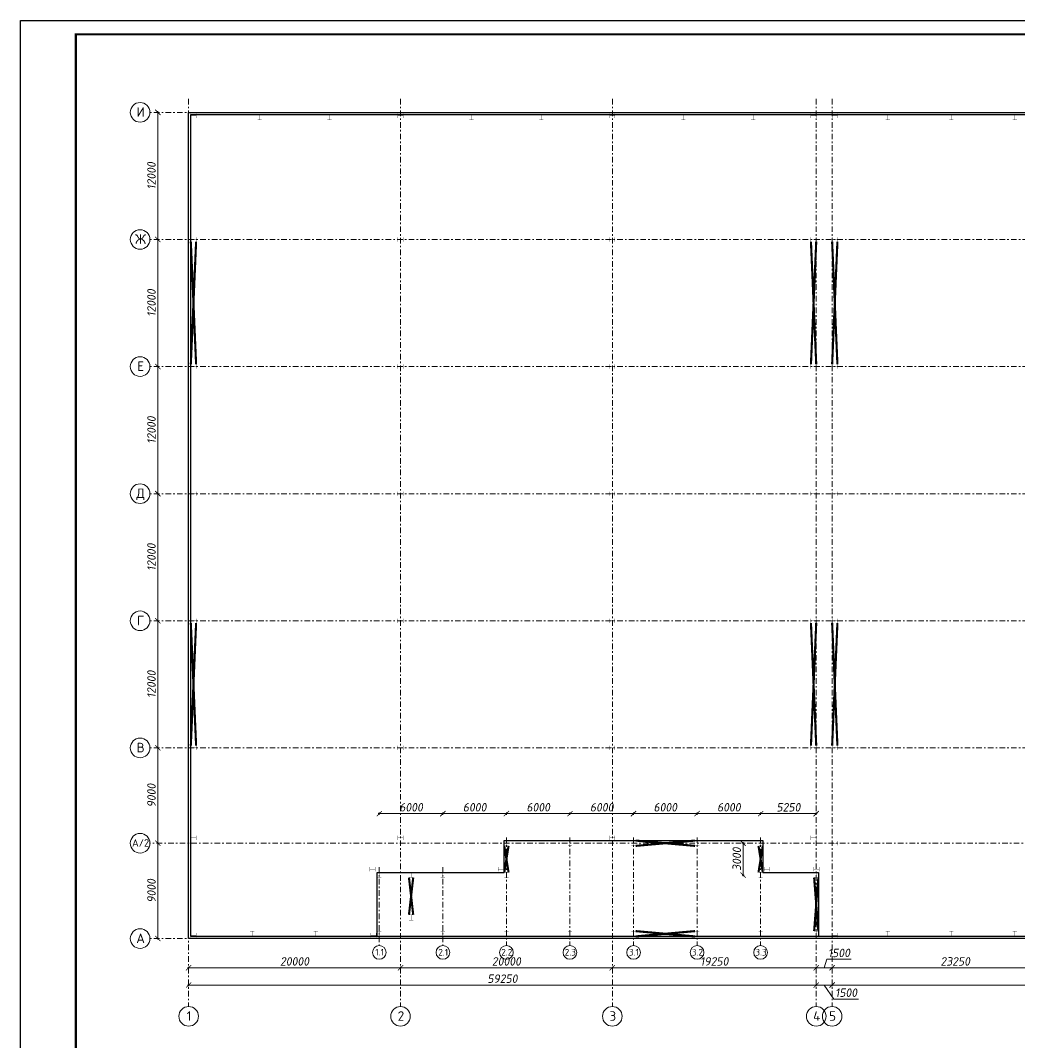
# Model space of a CAD drawing. Header units: millimetres. Extents: x -2648 to 2168491, y -277796 to 297800.
# Drawn here: x 936236 to 1030564, y -2136 to 94358 of the extents above; entities that cross this region are included whole.
import ezdxf
from ezdxf.enums import TextEntityAlignment as Align

# ---------------------------------------------------------------- set-up
doc = ezdxf.new("R2010")
doc.units = ezdxf.units.MM
doc.linetypes.add('Штрихштриховая', pattern=[1093.611073, 529.166651, -211.666656, 141.111112, -211.666656])
doc.layers.get('0').update_dxf_attribs({"lineweight": 0})
doc.layers.get('Defpoints').update_dxf_attribs({"color": 252})
doc.layers.add('Axes', color=1, linetype='Continuous')
for name, color, linetype, lineweight in [('Bracing', 6, 'Continuous', 0), ('Dimension', 162, 'Continuous', 25), ('я_12', 1, 'Continuous', 20)]:
    doc.layers.add(name, color=color, linetype=linetype, lineweight=lineweight)
doc.styles.add('Лена', font='isocpeur.ttf', dxfattribs={"oblique": 10})
doc.dimstyles.new('S-100', dxfattribs={"dimscale": 100, "dimtxt": 1, "dimasz": 1.5, "dimexe": 1, "dimexo": 1, "dimgap": 1, "dimtad": 1, "dimdec": 0, "dimzin": 0, "dimdsep": 46, "dimtxsty": 'Лена', "dimblk": 'ARCHTICK', "dimcen": 2, "dimdle": 1, "dimclrd": 256, "dimclre": 256, "dimclrt": 256, "dimadec": 0, "dimazin": 0, "dimtfac": 1, "dimtdec": 0, "dimtmove": 1, "dimatfit": 2, "dimfxl": 1, "dimtolj": 1, "dimtzin": 0, "dimlwd": 20, "dimlwe": 20, "dimarcsym": 0})

# ---------------------------------------------------------------- blocks, each defined once
blk = doc.blocks.new('_ArchTick')
at = {"color": 0, "linetype": 'ByBlock', "const_width": 0.15}
blk.add_lwpolyline([(-0.5, -0.5), (0.5, 0.5)], dxfattribs=at)
blk = doc.blocks.new('*D347')
at = {"layer": 'Defpoints', "color": 0, "lineweight": -2, "ltscale": 100, "transparency": 16777216}
for p in [(972118, 4925), (952118, 3470), (972118, 1265)]:
    blk.add_point(p, dxfattribs=at)
at = {"layer": 'Dimension', "lineweight": 20, "ltscale": 100, "transparency": 16777216}
for p, q in [((952018, 4925), (972218, 4925)), ((952118, 4825), (952118, 5025)), ((972118, 4825), (972118, 5025))]:
    blk.add_line(p, q, dxfattribs=at)
at = {"layer": 'Dimension', "lineweight": 20, "ltscale": 100, "transparency": 16777216, "xscale": 500, "yscale": 500, "zscale": 500, "rotation": 180}
blk.add_blockref('_ArchTick', (952118, 4925), dxfattribs=at)
at = {"layer": 'Dimension', "lineweight": 20, "ltscale": 100, "transparency": 16777216, "xscale": 500, "yscale": 500, "zscale": 500}
blk.add_blockref('_ArchTick', (972118, 4925), dxfattribs=at)
at = {"layer": 'Dimension', "lineweight": -2, "ltscale": 100, "transparency": 16777216, "insert": (962118, 5525), "char_height": 800, "attachment_point": 5, "style": 'Лена'}
blk.add_mtext('\\A1;20000', dxfattribs=at)
blk = doc.blocks.new('*D348')
at = {"layer": 'Defpoints', "color": 0, "lineweight": -2, "ltscale": 100, "transparency": 16777216}
for p in [(952118, 3610), (1011368, 3295), (1011368, 1265)]:
    blk.add_point(p, dxfattribs=at)
at = {"layer": 'Dimension', "lineweight": 20, "ltscale": 100, "transparency": 16777216}
for p, q in [((952018, 3295), (1011468, 3295)), ((952118, 3395), (952118, 3195)), ((1011368, 3195), (1011368, 3395))]:
    blk.add_line(p, q, dxfattribs=at)
at = {"layer": 'Dimension', "lineweight": 20, "ltscale": 100, "transparency": 16777216, "xscale": 500, "yscale": 500, "zscale": 500, "rotation": 180}
blk.add_blockref('_ArchTick', (952118, 3295), dxfattribs=at)
at = {"layer": 'Dimension', "lineweight": 20, "ltscale": 100, "transparency": 16777216, "xscale": 500, "yscale": 500, "zscale": 500}
blk.add_blockref('_ArchTick', (1011368, 3295), dxfattribs=at)
at = {"layer": 'Dimension', "lineweight": -2, "ltscale": 100, "transparency": 16777216, "insert": (981743, 3895), "char_height": 800, "attachment_point": 5, "style": 'Лена'}
blk.add_mtext('\\A1;59250', dxfattribs=at)
blk = doc.blocks.new('*D349')
at = {"layer": 'Defpoints', "color": 0, "lineweight": -2, "ltscale": 100, "transparency": 16777216}
for p in [(948459, 16682), (949205, 16682), (948459, 7682)]:
    blk.add_point(p, dxfattribs=at)
at = {"layer": 'Dimension', "lineweight": 20, "ltscale": 100, "transparency": 16777216}
for p, q in [((949105, 16682), (949305, 16682)), ((949205, 7582), (949205, 16782)), ((949105, 7682), (949305, 7682))]:
    blk.add_line(p, q, dxfattribs=at)
at = {"layer": 'Dimension', "lineweight": 20, "ltscale": 100, "transparency": 16777216, "xscale": 500, "yscale": 500, "zscale": 500}
for p, rotation in [((949205, 16682), 90), ((949205, 7682), 270)]:
    blk.add_blockref('_ArchTick', p, dxfattribs=dict(at, rotation=rotation))
at = {"layer": 'Dimension', "lineweight": -2, "ltscale": 100, "transparency": 16777216, "insert": (948605, 12182), "char_height": 800, "attachment_point": 5, "rotation": 90, "style": 'Лена'}
blk.add_mtext('\\A1;9000', dxfattribs=at)
blk = doc.blocks.new('*D350')
at = {"layer": 'Defpoints', "color": 0, "lineweight": -2, "ltscale": 100, "transparency": 16777216}
for p in [(992118, 4925), (972118, 3470), (992118, 1265)]:
    blk.add_point(p, dxfattribs=at)
at = {"layer": 'Dimension', "lineweight": 20, "ltscale": 100, "transparency": 16777216}
for p, q in [((972018, 4925), (992218, 4925)), ((972118, 4825), (972118, 5025)), ((992118, 4825), (992118, 5025))]:
    blk.add_line(p, q, dxfattribs=at)
at = {"layer": 'Dimension', "lineweight": 20, "ltscale": 100, "transparency": 16777216, "xscale": 500, "yscale": 500, "zscale": 500, "rotation": 180}
blk.add_blockref('_ArchTick', (972118, 4925), dxfattribs=at)
at = {"layer": 'Dimension', "lineweight": 20, "ltscale": 100, "transparency": 16777216, "xscale": 500, "yscale": 500, "zscale": 500}
blk.add_blockref('_ArchTick', (992118, 4925), dxfattribs=at)
at = {"layer": 'Dimension', "lineweight": -2, "ltscale": 100, "transparency": 16777216, "insert": (982118, 5525), "char_height": 800, "attachment_point": 5, "style": 'Лена'}
blk.add_mtext('\\A1;20000', dxfattribs=at)
blk = doc.blocks.new('*D351')
at = {"layer": 'Defpoints', "color": 0, "lineweight": -2, "ltscale": 100, "transparency": 16777216}
for p in [(1011368, 4925), (992118, 3470), (1011368, 1265)]:
    blk.add_point(p, dxfattribs=at)
at = {"layer": 'Dimension', "lineweight": 20, "ltscale": 100, "transparency": 16777216}
for p, q in [((992018, 4925), (1011468, 4925)), ((992118, 4825), (992118, 5025)), ((1011368, 4825), (1011368, 5025))]:
    blk.add_line(p, q, dxfattribs=at)
at = {"layer": 'Dimension', "lineweight": 20, "ltscale": 100, "transparency": 16777216, "xscale": 500, "yscale": 500, "zscale": 500, "rotation": 180}
blk.add_blockref('_ArchTick', (992118, 4925), dxfattribs=at)
at = {"layer": 'Dimension', "lineweight": 20, "ltscale": 100, "transparency": 16777216, "xscale": 500, "yscale": 500, "zscale": 500}
blk.add_blockref('_ArchTick', (1011368, 4925), dxfattribs=at)
at = {"layer": 'Dimension', "lineweight": -2, "ltscale": 100, "transparency": 16777216, "insert": (1001743, 5525), "char_height": 800, "attachment_point": 5, "style": 'Лена'}
blk.add_mtext('\\A1;19250', dxfattribs=at)
blk = doc.blocks.new('*D352')
at = {"layer": 'Defpoints', "color": 0, "lineweight": -2, "ltscale": 100, "transparency": 16777216}
for p in [(1012868, 4925), (1012868, 3232), (1011368, 1265)]:
    blk.add_point(p, dxfattribs=at)
at = {"layer": 'Dimension', "lineweight": 20, "ltscale": 100, "transparency": 16777216}
for p, q in [((1011268, 4925), (1012968, 4925)), ((1011368, 4825), (1011368, 5025)), ((1012118, 4925), (1012358, 5725)), ((1012358, 5725), (1014678, 5725)), ((1012868, 4825), (1012868, 5025))]:
    blk.add_line(p, q, dxfattribs=at)
at = {"layer": 'Dimension', "lineweight": 20, "ltscale": 100, "transparency": 16777216, "xscale": 500, "yscale": 500, "zscale": 500, "rotation": 180}
blk.add_blockref('_ArchTick', (1011368, 4925), dxfattribs=at)
at = {"layer": 'Dimension', "lineweight": 20, "ltscale": 100, "transparency": 16777216, "xscale": 500, "yscale": 500, "zscale": 500}
blk.add_blockref('_ArchTick', (1012868, 4925), dxfattribs=at)
at = {"layer": 'Dimension', "lineweight": -2, "ltscale": 100, "transparency": 16777216, "insert": (1013518, 6325), "char_height": 800, "attachment_point": 5, "style": 'Лена'}
blk.add_mtext('\\A1;1500', dxfattribs=at)
blk = doc.blocks.new('*D353')
at = {"layer": 'Defpoints', "color": 0, "lineweight": -2, "ltscale": 100, "transparency": 16777216}
for p in [(1036118, 4925), (1012868, 3232), (1036118, 3016)]:
    blk.add_point(p, dxfattribs=at)
at = {"layer": 'Dimension', "lineweight": 20, "ltscale": 100, "transparency": 16777216}
for p, q in [((1012768, 4925), (1036218, 4925)), ((1012868, 4825), (1012868, 5025)), ((1036118, 4825), (1036118, 5025))]:
    blk.add_line(p, q, dxfattribs=at)
at = {"layer": 'Dimension', "lineweight": 20, "ltscale": 100, "transparency": 16777216, "xscale": 500, "yscale": 500, "zscale": 500, "rotation": 180}
blk.add_blockref('_ArchTick', (1012868, 4925), dxfattribs=at)
at = {"layer": 'Dimension', "lineweight": 20, "ltscale": 100, "transparency": 16777216, "xscale": 500, "yscale": 500, "zscale": 500}
blk.add_blockref('_ArchTick', (1036118, 4925), dxfattribs=at)
at = {"layer": 'Dimension', "lineweight": -2, "ltscale": 100, "transparency": 16777216, "insert": (1024493, 5525), "char_height": 800, "attachment_point": 5, "style": 'Лена'}
blk.add_mtext('\\A1;23250', dxfattribs=at)
blk = doc.blocks.new('*D359')
at = {"layer": 'Defpoints', "color": 0, "lineweight": -2, "ltscale": 100, "transparency": 16777216}
for p in [(948457, 25682), (949205, 25682), (948459, 16682)]:
    blk.add_point(p, dxfattribs=at)
at = {"layer": 'Dimension', "lineweight": 20, "ltscale": 100, "transparency": 16777216}
for p, q in [((949105, 25682), (949305, 25682)), ((949205, 16582), (949205, 25782)), ((949105, 16682), (949305, 16682))]:
    blk.add_line(p, q, dxfattribs=at)
at = {"layer": 'Dimension', "lineweight": 20, "ltscale": 100, "transparency": 16777216, "xscale": 500, "yscale": 500, "zscale": 500}
for p, rotation in [((949205, 25682), 90), ((949205, 16682), 270)]:
    blk.add_blockref('_ArchTick', p, dxfattribs=dict(at, rotation=rotation))
at = {"layer": 'Dimension', "lineweight": -2, "ltscale": 100, "transparency": 16777216, "insert": (948605, 21182), "char_height": 800, "attachment_point": 5, "rotation": 90, "style": 'Лена'}
blk.add_mtext('\\A1;9000', dxfattribs=at)
blk = doc.blocks.new('*D360')
at = {"layer": 'Defpoints', "color": 0, "lineweight": -2, "ltscale": 100, "transparency": 16777216}
for p in [(948459, 37682), (949205, 37682), (948457, 25682)]:
    blk.add_point(p, dxfattribs=at)
at = {"layer": 'Dimension', "lineweight": 20, "ltscale": 100, "transparency": 16777216}
for p, q in [((949105, 37682), (949305, 37682)), ((949205, 25582), (949205, 37782)), ((949105, 25682), (949305, 25682))]:
    blk.add_line(p, q, dxfattribs=at)
at = {"layer": 'Dimension', "lineweight": 20, "ltscale": 100, "transparency": 16777216, "xscale": 500, "yscale": 500, "zscale": 500}
for p, rotation in [((949205, 37682), 90), ((949205, 25682), 270)]:
    blk.add_blockref('_ArchTick', p, dxfattribs=dict(at, rotation=rotation))
at = {"layer": 'Dimension', "lineweight": -2, "ltscale": 100, "transparency": 16777216, "insert": (948605, 31682), "char_height": 800, "attachment_point": 5, "rotation": 90, "style": 'Лена'}
blk.add_mtext('\\A1;12000', dxfattribs=at)
blk = doc.blocks.new('*D361')
at = {"layer": 'Defpoints', "color": 0, "lineweight": -2, "ltscale": 100, "transparency": 16777216}
for p in [(948459, 49682), (949205, 49682), (948457, 37682)]:
    blk.add_point(p, dxfattribs=at)
at = {"layer": 'Dimension', "lineweight": 20, "ltscale": 100, "transparency": 16777216}
for p, q in [((949105, 49682), (949305, 49682)), ((949205, 37582), (949205, 49782)), ((949105, 37682), (949305, 37682))]:
    blk.add_line(p, q, dxfattribs=at)
at = {"layer": 'Dimension', "lineweight": 20, "ltscale": 100, "transparency": 16777216, "xscale": 500, "yscale": 500, "zscale": 500}
for p, rotation in [((949205, 49682), 90), ((949205, 37682), 270)]:
    blk.add_blockref('_ArchTick', p, dxfattribs=dict(at, rotation=rotation))
at = {"layer": 'Dimension', "lineweight": -2, "ltscale": 100, "transparency": 16777216, "insert": (948605, 43682), "char_height": 800, "attachment_point": 5, "rotation": 90, "style": 'Лена'}
blk.add_mtext('\\A1;12000', dxfattribs=at)
blk = doc.blocks.new('*D362')
at = {"layer": 'Defpoints', "color": 0, "lineweight": -2, "ltscale": 100, "transparency": 16777216}
for p in [(948459, 61682), (949205, 61682), (948457, 49682)]:
    blk.add_point(p, dxfattribs=at)
at = {"layer": 'Dimension', "lineweight": 20, "ltscale": 100, "transparency": 16777216}
for p, q in [((949205, 49582), (949205, 61782)), ((949105, 61682), (949305, 61682)), ((949105, 49682), (949305, 49682))]:
    blk.add_line(p, q, dxfattribs=at)
at = {"layer": 'Dimension', "lineweight": 20, "ltscale": 100, "transparency": 16777216, "xscale": 500, "yscale": 500, "zscale": 500}
for p, rotation in [((949205, 61682), 90), ((949205, 49682), 270)]:
    blk.add_blockref('_ArchTick', p, dxfattribs=dict(at, rotation=rotation))
at = {"layer": 'Dimension', "lineweight": -2, "ltscale": 100, "transparency": 16777216, "insert": (948605, 55682), "char_height": 800, "attachment_point": 5, "rotation": 90, "style": 'Лена'}
blk.add_mtext('\\A1;12000', dxfattribs=at)
blk = doc.blocks.new('*D363')
at = {"layer": 'Defpoints', "color": 0, "lineweight": -2, "ltscale": 100, "transparency": 16777216}
for p in [(948459, 73682), (949205, 73682), (948457, 61682)]:
    blk.add_point(p, dxfattribs=at)
at = {"layer": 'Dimension', "lineweight": 20, "ltscale": 100, "transparency": 16777216}
for p, q in [((949105, 73682), (949305, 73682)), ((949205, 61582), (949205, 73782)), ((949105, 61682), (949305, 61682))]:
    blk.add_line(p, q, dxfattribs=at)
at = {"layer": 'Dimension', "lineweight": 20, "ltscale": 100, "transparency": 16777216, "xscale": 500, "yscale": 500, "zscale": 500}
for p, rotation in [((949205, 73682), 90), ((949205, 61682), 270)]:
    blk.add_blockref('_ArchTick', p, dxfattribs=dict(at, rotation=rotation))
at = {"layer": 'Dimension', "lineweight": -2, "ltscale": 100, "transparency": 16777216, "insert": (948605, 67682), "char_height": 800, "attachment_point": 5, "rotation": 90, "style": 'Лена'}
blk.add_mtext('\\A1;12000', dxfattribs=at)
blk = doc.blocks.new('*D364')
at = {"layer": 'Defpoints', "color": 0, "lineweight": -2, "ltscale": 100, "transparency": 16777216}
for p in [(948459, 85682), (949205, 85682), (948457, 73682)]:
    blk.add_point(p, dxfattribs=at)
at = {"layer": 'Dimension', "lineweight": 20, "ltscale": 100, "transparency": 16777216}
for p, q in [((949105, 85682), (949305, 85682)), ((949205, 73582), (949205, 85782)), ((949105, 73682), (949305, 73682))]:
    blk.add_line(p, q, dxfattribs=at)
at = {"layer": 'Dimension', "lineweight": 20, "ltscale": 100, "transparency": 16777216, "xscale": 500, "yscale": 500, "zscale": 500}
for p, rotation in [((949205, 85682), 90), ((949205, 73682), 270)]:
    blk.add_blockref('_ArchTick', p, dxfattribs=dict(at, rotation=rotation))
at = {"layer": 'Dimension', "lineweight": -2, "ltscale": 100, "transparency": 16777216, "insert": (948605, 79682), "char_height": 800, "attachment_point": 5, "rotation": 90, "style": 'Лена'}
blk.add_mtext('\\A1;12000', dxfattribs=at)
blk = doc.blocks.new('*D365')
at = {"layer": 'Defpoints', "color": 0, "lineweight": -2, "ltscale": 100, "transparency": 16777216}
for p in [(1012868, 3295), (1011368, 1265), (1012868, 1265)]:
    blk.add_point(p, dxfattribs=at)
at = {"layer": 'Dimension', "lineweight": 20, "ltscale": 100, "transparency": 16777216}
for p, q in [((1011268, 3295), (1012968, 3295)), ((1011368, 3195), (1011368, 3395)), ((1012118, 3295), (1013029, 1973)), ((1012868, 3195), (1012868, 3395)), ((1013029, 1973), (1015349, 1973))]:
    blk.add_line(p, q, dxfattribs=at)
at = {"layer": 'Dimension', "lineweight": 20, "ltscale": 100, "transparency": 16777216, "xscale": 500, "yscale": 500, "zscale": 500, "rotation": 180}
blk.add_blockref('_ArchTick', (1011368, 3295), dxfattribs=at)
at = {"layer": 'Dimension', "lineweight": 20, "ltscale": 100, "transparency": 16777216, "xscale": 500, "yscale": 500, "zscale": 500}
blk.add_blockref('_ArchTick', (1012868, 3295), dxfattribs=at)
at = {"layer": 'Dimension', "lineweight": -2, "ltscale": 100, "transparency": 16777216, "insert": (1014189, 2573), "char_height": 800, "attachment_point": 5, "style": 'Лена'}
blk.add_mtext('\\A1;1500', dxfattribs=at)
blk = doc.blocks.new('*D366')
at = {"layer": 'Defpoints', "color": 0, "lineweight": -2, "ltscale": 100, "transparency": 16777216}
for p in [(1083368, 3295), (1012868, 1265), (1083368, 1265)]:
    blk.add_point(p, dxfattribs=at)
at = {"layer": 'Dimension', "lineweight": 20, "ltscale": 100, "transparency": 16777216}
for p, q in [((1012768, 3295), (1083468, 3295)), ((1012868, 3195), (1012868, 3395)), ((1083368, 3195), (1083368, 3395))]:
    blk.add_line(p, q, dxfattribs=at)
at = {"layer": 'Dimension', "lineweight": 20, "ltscale": 100, "transparency": 16777216, "xscale": 500, "yscale": 500, "zscale": 500, "rotation": 180}
blk.add_blockref('_ArchTick', (1012868, 3295), dxfattribs=at)
at = {"layer": 'Dimension', "lineweight": 20, "ltscale": 100, "transparency": 16777216, "xscale": 500, "yscale": 500, "zscale": 500}
blk.add_blockref('_ArchTick', (1083368, 3295), dxfattribs=at)
at = {"layer": 'Dimension', "lineweight": -2, "ltscale": 100, "transparency": 16777216, "insert": (1048118, 3895), "char_height": 800, "attachment_point": 5, "style": 'Лена'}
blk.add_mtext('\\A1;70500', dxfattribs=at)
blk = doc.blocks.new('*D398')
at = {"layer": 'Defpoints', "color": 0, "lineweight": -2, "ltscale": 100, "transparency": 16777216}
for p in [(976118, 19476), (970118, 14423), (976118, 14423)]:
    blk.add_point(p, dxfattribs=at)
at = {"layer": 'Dimension', "lineweight": 20, "ltscale": 100, "transparency": 16777216}
for p, q in [((970018, 19476), (976218, 19476)), ((970118, 19376), (970118, 19576)), ((976118, 19376), (976118, 19576))]:
    blk.add_line(p, q, dxfattribs=at)
at = {"layer": 'Dimension', "lineweight": 20, "ltscale": 100, "transparency": 16777216, "xscale": 500, "yscale": 500, "zscale": 500, "rotation": 180}
blk.add_blockref('_ArchTick', (970118, 19476), dxfattribs=at)
at = {"layer": 'Dimension', "lineweight": 20, "ltscale": 100, "transparency": 16777216, "xscale": 500, "yscale": 500, "zscale": 500}
blk.add_blockref('_ArchTick', (976118, 19476), dxfattribs=at)
at = {"layer": 'Dimension', "lineweight": -2, "ltscale": 100, "transparency": 16777216, "insert": (973118, 20076), "char_height": 800, "attachment_point": 5, "style": 'Лена'}
blk.add_mtext('\\A1;6000', dxfattribs=at)
blk = doc.blocks.new('*D399')
at = {"layer": 'Defpoints', "color": 0, "lineweight": -2, "ltscale": 100, "transparency": 16777216}
for p in [(982118, 19476), (982118, 17235), (976118, 14423)]:
    blk.add_point(p, dxfattribs=at)
at = {"layer": 'Dimension', "lineweight": 20, "ltscale": 100, "transparency": 16777216}
for p, q in [((976018, 19476), (982218, 19476)), ((976118, 19376), (976118, 19576)), ((982118, 19376), (982118, 19576))]:
    blk.add_line(p, q, dxfattribs=at)
at = {"layer": 'Dimension', "lineweight": 20, "ltscale": 100, "transparency": 16777216, "xscale": 500, "yscale": 500, "zscale": 500, "rotation": 180}
blk.add_blockref('_ArchTick', (976118, 19476), dxfattribs=at)
at = {"layer": 'Dimension', "lineweight": 20, "ltscale": 100, "transparency": 16777216, "xscale": 500, "yscale": 500, "zscale": 500}
blk.add_blockref('_ArchTick', (982118, 19476), dxfattribs=at)
at = {"layer": 'Dimension', "lineweight": -2, "ltscale": 100, "transparency": 16777216, "insert": (979118, 20076), "char_height": 800, "attachment_point": 5, "style": 'Лена'}
blk.add_mtext('\\A1;6000', dxfattribs=at)
blk = doc.blocks.new('*D400')
at = {"layer": 'Defpoints', "color": 0, "lineweight": -2, "ltscale": 100, "transparency": 16777216}
for p in [(988118, 19476), (982118, 17235), (988118, 17235)]:
    blk.add_point(p, dxfattribs=at)
at = {"layer": 'Dimension', "lineweight": 20, "ltscale": 100, "transparency": 16777216}
for p, q in [((982018, 19476), (988218, 19476)), ((982118, 19376), (982118, 19576)), ((988118, 19376), (988118, 19576))]:
    blk.add_line(p, q, dxfattribs=at)
at = {"layer": 'Dimension', "lineweight": 20, "ltscale": 100, "transparency": 16777216, "xscale": 500, "yscale": 500, "zscale": 500, "rotation": 180}
blk.add_blockref('_ArchTick', (982118, 19476), dxfattribs=at)
at = {"layer": 'Dimension', "lineweight": 20, "ltscale": 100, "transparency": 16777216, "xscale": 500, "yscale": 500, "zscale": 500}
blk.add_blockref('_ArchTick', (988118, 19476), dxfattribs=at)
at = {"layer": 'Dimension', "lineweight": -2, "ltscale": 100, "transparency": 16777216, "insert": (985118, 20076), "char_height": 800, "attachment_point": 5, "style": 'Лена'}
blk.add_mtext('\\A1;6000', dxfattribs=at)
blk = doc.blocks.new('*D401')
at = {"layer": 'Defpoints', "color": 0, "lineweight": -2, "ltscale": 100, "transparency": 16777216}
for p in [(994118, 19476), (988118, 17235), (994118, 17235)]:
    blk.add_point(p, dxfattribs=at)
at = {"layer": 'Dimension', "lineweight": 20, "ltscale": 100, "transparency": 16777216}
for p, q in [((988018, 19476), (994218, 19476)), ((988118, 19376), (988118, 19576)), ((994118, 19376), (994118, 19576))]:
    blk.add_line(p, q, dxfattribs=at)
at = {"layer": 'Dimension', "lineweight": 20, "ltscale": 100, "transparency": 16777216, "xscale": 500, "yscale": 500, "zscale": 500, "rotation": 180}
blk.add_blockref('_ArchTick', (988118, 19476), dxfattribs=at)
at = {"layer": 'Dimension', "lineweight": 20, "ltscale": 100, "transparency": 16777216, "xscale": 500, "yscale": 500, "zscale": 500}
blk.add_blockref('_ArchTick', (994118, 19476), dxfattribs=at)
at = {"layer": 'Dimension', "lineweight": -2, "ltscale": 100, "transparency": 16777216, "insert": (991118, 20076), "char_height": 800, "attachment_point": 5, "style": 'Лена'}
blk.add_mtext('\\A1;6000', dxfattribs=at)
blk = doc.blocks.new('*D402')
at = {"layer": 'Defpoints', "color": 0, "lineweight": -2, "ltscale": 100, "transparency": 16777216}
for p in [(1000118, 19476), (994118, 17235), (1000118, 17235)]:
    blk.add_point(p, dxfattribs=at)
at = {"layer": 'Dimension', "lineweight": 20, "ltscale": 100, "transparency": 16777216}
for p, q in [((994018, 19476), (1000218, 19476)), ((994118, 19376), (994118, 19576)), ((1000118, 19376), (1000118, 19576))]:
    blk.add_line(p, q, dxfattribs=at)
at = {"layer": 'Dimension', "lineweight": 20, "ltscale": 100, "transparency": 16777216, "xscale": 500, "yscale": 500, "zscale": 500, "rotation": 180}
blk.add_blockref('_ArchTick', (994118, 19476), dxfattribs=at)
at = {"layer": 'Dimension', "lineweight": 20, "ltscale": 100, "transparency": 16777216, "xscale": 500, "yscale": 500, "zscale": 500}
blk.add_blockref('_ArchTick', (1000118, 19476), dxfattribs=at)
at = {"layer": 'Dimension', "lineweight": -2, "ltscale": 100, "transparency": 16777216, "insert": (997118, 20076), "char_height": 800, "attachment_point": 5, "style": 'Лена'}
blk.add_mtext('\\A1;6000', dxfattribs=at)
blk = doc.blocks.new('*D403')
at = {"layer": 'Defpoints', "color": 0, "lineweight": -2, "ltscale": 100, "transparency": 16777216}
for p in [(1006118, 19476), (1000118, 17235), (1006118, 17235)]:
    blk.add_point(p, dxfattribs=at)
at = {"layer": 'Dimension', "lineweight": 20, "ltscale": 100, "transparency": 16777216}
for p, q in [((1000018, 19476), (1006218, 19476)), ((1000118, 19376), (1000118, 19576)), ((1006118, 19376), (1006118, 19576))]:
    blk.add_line(p, q, dxfattribs=at)
at = {"layer": 'Dimension', "lineweight": 20, "ltscale": 100, "transparency": 16777216, "xscale": 500, "yscale": 500, "zscale": 500, "rotation": 180}
blk.add_blockref('_ArchTick', (1000118, 19476), dxfattribs=at)
at = {"layer": 'Dimension', "lineweight": 20, "ltscale": 100, "transparency": 16777216, "xscale": 500, "yscale": 500, "zscale": 500}
blk.add_blockref('_ArchTick', (1006118, 19476), dxfattribs=at)
at = {"layer": 'Dimension', "lineweight": -2, "ltscale": 100, "transparency": 16777216, "insert": (1003118, 20076), "char_height": 800, "attachment_point": 5, "style": 'Лена'}
blk.add_mtext('\\A1;6000', dxfattribs=at)
blk = doc.blocks.new('*D404')
at = {"layer": 'Defpoints', "color": 0, "lineweight": -2, "ltscale": 100, "transparency": 16777216}
for p in [(1011368, 19476), (1011368, 18192), (1006118, 17235)]:
    blk.add_point(p, dxfattribs=at)
at = {"layer": 'Dimension', "lineweight": 20, "ltscale": 100, "transparency": 16777216}
for p, q in [((1006018, 19476), (1011468, 19476)), ((1006118, 19376), (1006118, 19576)), ((1011368, 19376), (1011368, 19576))]:
    blk.add_line(p, q, dxfattribs=at)
at = {"layer": 'Dimension', "lineweight": 20, "ltscale": 100, "transparency": 16777216, "xscale": 500, "yscale": 500, "zscale": 500, "rotation": 180}
blk.add_blockref('_ArchTick', (1006118, 19476), dxfattribs=at)
at = {"layer": 'Dimension', "lineweight": 20, "ltscale": 100, "transparency": 16777216, "xscale": 500, "yscale": 500, "zscale": 500}
blk.add_blockref('_ArchTick', (1011368, 19476), dxfattribs=at)
at = {"layer": 'Dimension', "lineweight": -2, "ltscale": 100, "transparency": 16777216, "insert": (1008743, 20076), "char_height": 800, "attachment_point": 5, "style": 'Лена'}
blk.add_mtext('\\A1;5250', dxfattribs=at)
blk = doc.blocks.new('*D405')
at = {"layer": 'Defpoints', "color": 0, "lineweight": -2, "ltscale": 100, "transparency": 16777216}
for p in [(1004463, 16682), (1006118, 16682), (1006118, 13682)]:
    blk.add_point(p, dxfattribs=at)
at = {"layer": 'Dimension', "lineweight": 20, "ltscale": 100, "transparency": 16777216}
for p, q in [((1004563, 16682), (1004363, 16682)), ((1004463, 13582), (1004463, 16782)), ((1004563, 13682), (1004363, 13682))]:
    blk.add_line(p, q, dxfattribs=at)
at = {"layer": 'Dimension', "lineweight": 20, "ltscale": 100, "transparency": 16777216, "xscale": 500, "yscale": 500, "zscale": 500}
for p, rotation in [((1004463, 16682), 90), ((1004463, 13682), 270)]:
    blk.add_blockref('_ArchTick', p, dxfattribs=dict(at, rotation=rotation))
at = {"layer": 'Dimension', "lineweight": -2, "ltscale": 100, "transparency": 16777216, "insert": (1003863, 15182), "char_height": 800, "attachment_point": 5, "rotation": 90, "style": 'Лена'}
blk.add_mtext('\\A1;3000', dxfattribs=at)

msp = doc.modelspace()

# ---------------------------------------------------------------- linework, layer by layer
at = {"ltscale": 100, "const_width": 209.2}
msp.add_lwpolyline([(941466.3, 93050.7), (1154596.1, 93050.7), (1154596.1, -59670.5), (941466.3, -59670.5)], close=True, dxfattribs=at)
at = {"lineweight": -2, "ltscale": 100}
for points in [[(952118.1, 85681.9), (1132118.1, 85681.9), (1132118.1, 7681.9), (952118.1, 7681.9)], [(952321.1, 85478.9), (1131915.1, 85478.9), (1131915.1, 7884.9), (952321.1, 7884.9)], [(969918.1, 13931.9), (981918.1, 13931.9), (981918.1, 16931.9), (1006318.1, 16931.9), (1006318.1, 13931.9), (1011568.1, 13931.9), (1011568.1, 7884.9), (969918.1, 7884.9)]]:
    msp.add_lwpolyline(points, close=True, dxfattribs=at)
at = {"lineweight": -2, "ltscale": 100, "const_width": 30}
for points in [[(952321.1, 85151.9), (952321.1, 85551.9)], [(952321.1, 85351.9), (952821.1, 85351.9)], [(952821.1, 85151.9), (952821.1, 85551.9)], [(958618.1, 85478.9), (959018.1, 85478.9)], [(958618.1, 84978.9), (959018.1, 84978.9)], [(958818.1, 85478.9), (958818.1, 84978.9)], [(965218.1, 85478.9), (965618.1, 85478.9)], [(965218.1, 84978.9), (965618.1, 84978.9)], [(965418.1, 85478.9), (965418.1, 84978.9)], [(971868.1, 85151.9), (971868.1, 85551.9)], [(971868.1, 85351.9), (972368.1, 85351.9)], [(972368.1, 85151.9), (972368.1, 85551.9)], [(978618.1, 85478.9), (979018.1, 85478.9)], [(978618.1, 84978.9), (979018.1, 84978.9)], [(978818.1, 85478.9), (978818.1, 84978.9)], [(985218.1, 85478.9), (985618.1, 85478.9)], [(985218.1, 84978.9), (985618.1, 84978.9)], [(985418.1, 85478.9), (985418.1, 84978.9)], [(991868.1, 85151.9), (991868.1, 85551.9)], [(991868.1, 85351.9), (992368.1, 85351.9)], [(992368.1, 85151.9), (992368.1, 85551.9)], [(998618.1, 85478.9), (999018.1, 85478.9)], [(998618.1, 84978.9), (999018.1, 84978.9)], [(998818.1, 85478.9), (998818.1, 84978.9)], [(1005218.1, 85478.9), (1005618.1, 85478.9)], [(1005218.1, 84978.9), (1005618.1, 84978.9)], [(1005418.1, 85478.9), (1005418.1, 84978.9)], [(1010868.1, 85151.9), (1010868.1, 85551.9)], [(1010868.1, 85351.9), (1011368.1, 85351.9)], [(1011368.1, 85151.9), (1011368.1, 85551.9)], [(1012868.1, 85151.9), (1012868.1, 85551.9)], [(1012868.1, 85351.9), (1013368.1, 85351.9)], [(1013368.1, 85151.9), (1013368.1, 85551.9)], [(1017918.1, 85478.9), (1018318.1, 85478.9)], [(1017918.1, 84978.9), (1018318.1, 84978.9)], [(1018118.1, 85478.9), (1018118.1, 84978.9)], [(1023918.1, 85478.9), (1024318.1, 85478.9)], [(1023918.1, 84978.9), (1024318.1, 84978.9)], [(1024118.1, 85478.9), (1024118.1, 84978.9)], [(1029918.1, 85478.9), (1030318.1, 85478.9)], [(1029918.1, 84978.9), (1030318.1, 84978.9)], [(1030118.1, 85478.9), (1030118.1, 84978.9)], [(952321.1, 73481.9), (952321.1, 73881.9)], [(952321.1, 73681.9), (952821.1, 73681.9)], [(952821.1, 73481.9), (952821.1, 73881.9)], [(971868.1, 73481.9), (971868.1, 73881.9)], [(971868.1, 73681.9), (972368.1, 73681.9)], [(972368.1, 73481.9), (972368.1, 73881.9)], [(991868.1, 73481.9), (991868.1, 73881.9)], [(991868.1, 73681.9), (992368.1, 73681.9)], [(992368.1, 73481.9), (992368.1, 73881.9)], [(1010868.1, 73481.9), (1010868.1, 73881.9)], [(1010868.1, 73681.9), (1011368.1, 73681.9)], [(1011368.1, 73481.9), (1011368.1, 73881.9)], [(1012868.1, 73481.9), (1012868.1, 73881.9)], [(1012868.1, 73681.9), (1013368.1, 73681.9)], [(1013368.1, 73481.9), (1013368.1, 73881.9)], [(952321.1, 61481.9), (952321.1, 61881.9)], [(952821.1, 61481.9), (952821.1, 61881.9)], [(971868.1, 61481.9), (971868.1, 61881.9)], [(972368.1, 61481.9), (972368.1, 61881.9)], [(991868.1, 61481.9), (991868.1, 61881.9)], [(992368.1, 61481.9), (992368.1, 61881.9)], [(1010868.1, 61481.9), (1010868.1, 61881.9)], [(1011368.1, 61481.9), (1011368.1, 61881.9)], [(1012868.1, 61481.9), (1012868.1, 61881.9)], [(1013368.1, 61481.9), (1013368.1, 61881.9)], [(952321.1, 61681.9), (952821.1, 61681.9)], [(971868.1, 61681.9), (972368.1, 61681.9)], [(991868.1, 61681.9), (992368.1, 61681.9)], [(1010868.1, 61681.9), (1011368.1, 61681.9)], [(1012868.1, 61681.9), (1013368.1, 61681.9)], [(952321.1, 49481.9), (952321.1, 49881.9)], [(952321.1, 49681.9), (952821.1, 49681.9)], [(952821.1, 49481.9), (952821.1, 49881.9)], [(971868.1, 49481.9), (971868.1, 49881.9)], [(971868.1, 49681.9), (972368.1, 49681.9)], [(972368.1, 49481.9), (972368.1, 49881.9)], [(991868.1, 49481.9), (991868.1, 49881.9)], [(991868.1, 49681.9), (992368.1, 49681.9)], [(992368.1, 49481.9), (992368.1, 49881.9)], [(1010868.1, 49481.9), (1010868.1, 49881.9)], [(1010868.1, 49681.9), (1011368.1, 49681.9)], [(1011368.1, 49481.9), (1011368.1, 49881.9)], [(1012868.1, 49481.9), (1012868.1, 49881.9)], [(1012868.1, 49681.9), (1013368.1, 49681.9)], [(1013368.1, 49481.9), (1013368.1, 49881.9)], [(952321.1, 37481.9), (952321.1, 37881.9)], [(952321.1, 37681.9), (952821.1, 37681.9)], [(952821.1, 37481.9), (952821.1, 37881.9)], [(971868.1, 37481.9), (971868.1, 37881.9)], [(971868.1, 37681.9), (972368.1, 37681.9)], [(972368.1, 37481.9), (972368.1, 37881.9)], [(991868.1, 37481.9), (991868.1, 37881.9)], [(991868.1, 37681.9), (992368.1, 37681.9)], [(992368.1, 37481.9), (992368.1, 37881.9)], [(1010868.1, 37481.9), (1010868.1, 37881.9)], [(1010868.1, 37681.9), (1011368.1, 37681.9)], [(1011368.1, 37481.9), (1011368.1, 37881.9)], [(1012868.1, 37481.9), (1012868.1, 37881.9)], [(1012868.1, 37681.9), (1013368.1, 37681.9)], [(1013368.1, 37481.9), (1013368.1, 37881.9)], [(952321.1, 25481.9), (952321.1, 25881.9)], [(952321.1, 25681.9), (952821.1, 25681.9)], [(952821.1, 25481.9), (952821.1, 25881.9)], [(971868.1, 25481.9), (971868.1, 25881.9)], [(971868.1, 25681.9), (972368.1, 25681.9)], [(972368.1, 25481.9), (972368.1, 25881.9)], [(991868.1, 25481.9), (991868.1, 25881.9)], [(991868.1, 25681.9), (992368.1, 25681.9)], [(992368.1, 25481.9), (992368.1, 25881.9)], [(1010868.1, 25481.9), (1010868.1, 25881.9)], [(1010868.1, 25681.9), (1011368.1, 25681.9)], [(1011368.1, 25481.9), (1011368.1, 25881.9)], [(1012868.1, 25481.9), (1012868.1, 25881.9)], [(1012868.1, 25681.9), (1013368.1, 25681.9)], [(1013368.1, 25481.9), (1013368.1, 25881.9)], [(952321.1, 16981.9), (952321.1, 17381.9)], [(952821.1, 16981.9), (952821.1, 17381.9)], [(971868.1, 16981.9), (971868.1, 17381.9)], [(972368.1, 16981.9), (972368.1, 17381.9)], [(991868.1, 16981.9), (991868.1, 17381.9)], [(992368.1, 16981.9), (992368.1, 17381.9)], [(1010868.1, 16981.9), (1010868.1, 17381.9)], [(1011368.1, 16981.9), (1011368.1, 17381.9)], [(952321.1, 17181.9), (952821.1, 17181.9)], [(971868.1, 17181.9), (972368.1, 17181.9)], [(981918.1, 16931.9), (982318.1, 16931.9)], [(981918.1, 16431.9), (982318.1, 16431.9)], [(982118.1, 16931.9), (982118.1, 16431.9)], [(987918.1, 16931.9), (988318.1, 16931.9)], [(987918.1, 16431.9), (988318.1, 16431.9)], [(988118.1, 16931.9), (988118.1, 16431.9)], [(991868.1, 17181.9), (992368.1, 17181.9)], [(993918.1, 16931.9), (994318.1, 16931.9)], [(993918.1, 16431.9), (994318.1, 16431.9)], [(994118.1, 16931.9), (994118.1, 16431.9)], [(999918.1, 16931.9), (1000318.1, 16931.9)], [(999918.1, 16431.9), (1000318.1, 16431.9)], [(1000118.1, 16931.9), (1000118.1, 16431.9)], [(1005918.1, 16931.9), (1006318.1, 16931.9)], [(1005918.1, 16431.9), (1006318.1, 16431.9)], [(1006118.1, 16931.9), (1006118.1, 16431.9)], [(1010868.1, 17181.9), (1011368.1, 17181.9)], [(1012868.1, 16481.9), (1012868.1, 16881.9)], [(1012868.1, 16681.9), (1013368.1, 16681.9)], [(1013368.1, 16481.9), (1013368.1, 16881.9)], [(969229.4, 14030.3), (969229.4, 14430.3)], [(969229.4, 14230.3), (969729.4, 14230.3)], [(969729.4, 14030.3), (969729.4, 14430.3)], [(969918.1, 13931.9), (970318.1, 13931.9)], [(970118.1, 13931.9), (970118.1, 13431.9)], [(972918.1, 13931.9), (973318.1, 13931.9)], [(973118.1, 13931.9), (973118.1, 13431.9)], [(975918.1, 13931.9), (976318.1, 13931.9)], [(976118.1, 13931.9), (976118.1, 13431.9)], [(981333.4, 14030.3), (981333.4, 14430.3)], [(981333.4, 14230.3), (981833.4, 14230.3)], [(981833.4, 14030.3), (981833.4, 14430.3)], [(981918.1, 13931.9), (982318.1, 13931.9)], [(982118.1, 13931.9), (982118.1, 13431.9)], [(1005918.1, 13931.9), (1006318.1, 13931.9)], [(1006118.1, 13931.9), (1006118.1, 13431.9)], [(1006444, 14030.3), (1006444, 14430.3)], [(1006444, 14230.3), (1006944, 14230.3)], [(1006944, 14030.3), (1006944, 14430.3)], [(1011153.3, 14030.3), (1011153.3, 14430.3)], [(1011153.3, 14230.3), (1011653.3, 14230.3)], [(1011168.1, 13931.9), (1011568.1, 13931.9)], [(1011368.1, 13931.9), (1011368.1, 13431.9)], [(1011653.3, 14030.3), (1011653.3, 14430.3)], [(969918.1, 13431.9), (970318.1, 13431.9)], [(972918.1, 13431.9), (973318.1, 13431.9)], [(975918.1, 13431.9), (976318.1, 13431.9)], [(981918.1, 13431.9), (982318.1, 13431.9)], [(1005918.1, 13431.9), (1006318.1, 13431.9)], [(1011168.1, 13431.9), (1011568.1, 13431.9)], [(972918.1, 9931.9), (973318.1, 9931.9)], [(973118.1, 9931.9), (973118.1, 9431.9)], [(972918.1, 9431.9), (973318.1, 9431.9)], [(952321.1, 7811.9), (952321.1, 8211.9)], [(952321.1, 8011.9), (952821.1, 8011.9)], [(952821.1, 7811.9), (952821.1, 8211.9)], [(957918.1, 8384.9), (958318.1, 8384.9)], [(957918.1, 7884.9), (958318.1, 7884.9)], [(958118.1, 8384.9), (958118.1, 7884.9)], [(963918.1, 8384.9), (964318.1, 8384.9)], [(963918.1, 7884.9), (964318.1, 7884.9)], [(964118.1, 8384.9), (964118.1, 7884.9)], [(969324.6, 7811.9), (969324.6, 8211.9)], [(969324.6, 8011.9), (969824.6, 8011.9)], [(969824.6, 7811.9), (969824.6, 8211.9)], [(969918.1, 8384.9), (970318.1, 8384.9)], [(969918.1, 7884.9), (970318.1, 7884.9)], [(970118.1, 8384.9), (970118.1, 7884.9)], [(975918.1, 8384.9), (976318.1, 8384.9)], [(975918.1, 7884.9), (976318.1, 7884.9)], [(976118.1, 8384.9), (976118.1, 7884.9)], [(981918.1, 8384.9), (982318.1, 8384.9)], [(981918.1, 7884.9), (982318.1, 7884.9)], [(982118.1, 8384.9), (982118.1, 7884.9)], [(987918.1, 8384.9), (988318.1, 8384.9)], [(987918.1, 7884.9), (988318.1, 7884.9)], [(988118.1, 8384.9), (988118.1, 7884.9)], [(993918.1, 8384.9), (994318.1, 8384.9)], [(993918.1, 7884.9), (994318.1, 7884.9)], [(994118.1, 8384.9), (994118.1, 7884.9)], [(999918.1, 8384.9), (1000318.1, 8384.9)], [(999918.1, 7884.9), (1000318.1, 7884.9)], [(1000118.1, 8384.9), (1000118.1, 7884.9)], [(1005918.1, 8384.9), (1006318.1, 8384.9)], [(1005918.1, 7884.9), (1006318.1, 7884.9)], [(1006118.1, 8384.9), (1006118.1, 7884.9)], [(1011168.1, 8384.9), (1011568.1, 8384.9)], [(1011168.1, 7884.9), (1011568.1, 7884.9)], [(1011368.1, 8384.9), (1011368.1, 7884.9)], [(1012868.1, 7811.9), (1012868.1, 8211.9)], [(1012868.1, 8011.9), (1013368.1, 8011.9)], [(1013368.1, 7811.9), (1013368.1, 8211.9)], [(1017918.1, 8384.9), (1018318.1, 8384.9)], [(1017918.1, 7884.9), (1018318.1, 7884.9)], [(1018118.1, 8384.9), (1018118.1, 7884.9)], [(1023918.1, 8384.9), (1024318.1, 8384.9)], [(1023918.1, 7884.9), (1024318.1, 7884.9)], [(1024118.1, 8384.9), (1024118.1, 7884.9)], [(1029918.1, 8384.9), (1030318.1, 8384.9)], [(1029918.1, 7884.9), (1030318.1, 7884.9)], [(1030118.1, 8384.9), (1030118.1, 7884.9)]]:
    msp.add_lwpolyline(points, dxfattribs=at)
at = {"layer": 'Bracing', "lineweight": -2, "ltscale": 100, "const_width": 200}
for points in [[(952821.1, 61881.9), (952321.1, 73481.9)], [(952821.1, 73481.9), (952321.1, 61881.9)], [(1011368.1, 61881.9), (1010868.1, 73481.9)], [(1011368.1, 73481.9), (1010868.1, 61881.9)], [(1013368.1, 61881.9), (1012868.1, 73481.9)], [(1013368.1, 73481.9), (1012868.1, 61881.9)], [(952821.1, 25881.9), (952321.1, 37481.9)], [(952821.1, 37481.9), (952321.1, 25881.9)], [(1011368.1, 25881.9), (1010868.1, 37481.9)], [(1011368.1, 37481.9), (1010868.1, 25881.9)], [(1013368.1, 25881.9), (1012868.1, 37481.9)], [(1013368.1, 37481.9), (1012868.1, 25881.9)], [(982318.1, 13931.9), (981918.1, 16431.9)], [(982318.1, 16431.9), (981918.1, 13931.9)], [(999918.1, 16431.9), (994318.1, 16931.9)], [(994318.1, 16431.9), (999918.1, 16931.9)], [(1006318.1, 13931.9), (1005918.1, 16431.9)], [(1006318.1, 16431.9), (1005918.1, 13931.9)], [(973318.1, 9931.9), (972918.1, 13431.9)], [(973318.1, 13431.9), (972918.1, 9931.9)], [(1011568.1, 8384.9), (1011168.1, 13431.9)], [(1011568.1, 13431.9), (1011168.1, 8384.9)], [(999918.1, 8384.9), (994318.1, 7884.9)], [(994318.1, 8384.9), (999918.1, 7884.9)]]:
    msp.add_lwpolyline(points, dxfattribs=at)
at = {"layer": 'Defpoints'}
msp.add_lwpolyline([(936236.1, 94358.3), (1155903.7, 94358.3), (1155903.7, -60978), (936236.1, -60978)], close=True, dxfattribs=at)
at = {"layer": 'я_12', "linetype": 'Штрихштриховая'}
for p, q in [((952118.1, 86945.2), (952118.1, 1265.3)), ((972118.1, 86945.2), (972118.1, 1265.3)), ((992118.1, 86945.2), (992118.1, 1265.3)), ((1011368.1, 86945.2), (1011368.1, 1265.3)), ((1012868.1, 86945.2), (1012868.1, 1265.3)), ((1135273.4, 85681.9), (948459.1, 85681.9)), ((1135273.4, 73681.9), (948459.1, 73681.9)), ((1135273.4, 61681.9), (948459.1, 61681.9)), ((1135273.4, 49681.9), (948459.1, 49681.9)), ((1135273.4, 37681.9), (948459.1, 37681.9)), ((1135273.4, 25681.9), (948459.1, 25681.9)), ((1084125.7, 16681.9), (948459.1, 16681.9)), ((982118.1, 17235.3), (982118.1, 7019.5)), ((988118.1, 17235.3), (988118.1, 7019.5)), ((994118.1, 17235.3), (994118.1, 7019.5)), ((1000118.1, 17235.3), (1000118.1, 7019.5)), ((1006118.1, 17235.3), (1006118.1, 7019.5)), ((970118.1, 14423.2), (970118.1, 7019.5)), ((976118.1, 14423.2), (976118.1, 7019.5)), ((1135273.4, 7681.9), (948459.1, 7681.9))]:
    msp.add_line(p, q, dxfattribs=at)
at = {"layer": 'я_12', "linetype": 'Continuous', "ltscale": 5}
for centre, radius in [((947535.1, 85681.9), 924), ((947535.1, 73681.9), 924), ((947535.1, 61681.9), 924), ((947535.1, 49681.9), 924), ((947535.1, 37681.9), 924), ((947535.1, 25681.9), 924), ((947535.1, 16681.9), 924), ((947535.1, 7681.9), 924), ((970118.1, 6372.7), 646.8), ((976118.1, 6372.7), 646.8), ((982118.1, 6372.7), 646.8), ((988118.1, 6372.7), 646.8), ((994118.1, 6372.7), 646.8), ((1000118.1, 6372.7), 646.8), ((1006118.1, 6372.7), 646.8), ((952118.1, 341.3), 924), ((972118.1, 341.3), 924), ((992118.1, 341.3), 924), ((1011368.1, 341.3), 924), ((1012868.1, 341.3), 924)]:
    msp.add_circle(centre, radius, dxfattribs=at)

# ---------------------------------------------------------------- texts
at = {"layer": 'Axes', "style": 'Лена'}
for s, height, p in [('И', 900, (947579.5, 85262.5)), ('Ж', 900, (947579.5, 73262.5)), ('Е', 900, (947579.5, 61262.5)), ('Д', 900, (947579.5, 49262.5)), ('Г', 900, (947579.5, 37262.5)), ('В', 900, (947579.5, 25262.5)), ('А/2', 700, (947579.5, 16365.8)), ('А', 900, (947579.5, 7262.5)), ('1.1', 630, (970149.2, 6079.1)), ('2.1', 630, (976149.2, 6079.1)), ('2.2', 630, (982149.2, 6079.1)), ('2.3', 630, (988149.2, 6079.1)), ('3.1', 630, (994149.2, 6079.1)), ('3.2', 630, (1000149.2, 6079.1)), ('3.3', 630, (1006149.2, 6079.1)), ('1', 900, (952162.5, -78)), ('2', 900, (972162.5, -78)), ('3', 900, (992162.5, -78)), ('4', 900, (1011412.5, -78)), ('5', 900, (1012912.5, -78))]:
    msp.add_text(s, height=height, dxfattribs=at).set_placement(p, align=Align.CENTER)

# ---------------------------------------------------------------- dimensions: what is measured, and where the dimension line sits
at = {"layer": 'Dimension', "lineweight": -2, "ltscale": 100}
for base, p1, p2, picture, middle in [((949205, 85681.9), (948456.9, 73681.9), (948459.1, 85681.9), '*D364', (948605, 79681.9)), ((949205, 73681.9), (948456.9, 61681.9), (948459.1, 73681.9), '*D363', (948605, 67681.9)), ((949205, 61681.9), (948456.9, 49681.9), (948459.1, 61681.9), '*D362', (948605, 55681.9)), ((949205, 49681.9), (948456.9, 37681.9), (948459.1, 49681.9), '*D361', (948605, 43681.9)), ((949205, 37681.9), (948456.9, 25681.9), (948459.1, 37681.9), '*D360', (948605, 31681.9)), ((949205, 25681.9), (948459.1, 16681.9), (948456.9, 25681.9), '*D359', (948605, 21181.9))]:
    dim = msp.add_linear_dim(base=base, p1=p1, p2=p2, angle=90, dimstyle='S-100', override={"dimtxt": 8, "dimasz": 5, "dimgap": 2, "dimtxsty": 'Лена', "dimatfit": 3, "dimfxlon": 1}, dxfattribs=at)
    dim.commit()
    dim.dimension.update_dxf_attribs({"geometry": picture, "text_midpoint": middle})
at = {"layer": 'Dimension', "color": 1, "lineweight": -2, "ltscale": 100}
for base, p1, p2, picture, middle in [((976118.1, 19476.1), (970118.1, 14423.2), (976118.1, 14423.2), '*D398', (973118.1, 20076.1)), ((982118.1, 19476.1), (976118.1, 14423.2), (982118.1, 17235.3), '*D399', (979118.1, 20076.1)), ((988118.1, 19476.1), (982118.1, 17235.3), (988118.1, 17235.3), '*D400', (985118.1, 20076.1)), ((994118.1, 19476.1), (988118.1, 17235.3), (994118.1, 17235.3), '*D401', (991118.1, 20076.1)), ((1000118.1, 19476.1), (994118.1, 17235.3), (1000118.1, 17235.3), '*D402', (997118.1, 20076.1)), ((1006118.1, 19476.1), (1000118.1, 17235.3), (1006118.1, 17235.3), '*D403', (1003118.1, 20076.1)), ((1011368.1, 19476.1), (1006118.1, 17235.3), (1011368.1, 18192), '*D404', (1008743.1, 20076.1)), ((972118.1, 4925.1), (952118.1, 3469.8), (972118.1, 1265.3), '*D347', (962118.1, 5525.1)), ((992118.1, 4925.1), (972118.1, 3469.8), (992118.1, 1265.3), '*D350', (982118.1, 5525.1)), ((1011368.1, 4925.1), (992118.1, 3469.8), (1011368.1, 1265.3), '*D351', (1001743.1, 5525.1)), ((1011368.1, 3294.8), (952118.1, 3610.5), (1011368.1, 1265.3), '*D348', (981743.1, 3894.8))]:
    dim = msp.add_linear_dim(base=base, p1=p1, p2=p2, dimstyle='S-100', override={"dimtxt": 8, "dimasz": 5, "dimgap": 2, "dimtxsty": 'Лена', "dimatfit": 3, "dimfxlon": 1}, dxfattribs=at)
    dim.commit()
    dim.dimension.update_dxf_attribs({"geometry": picture, "text_midpoint": middle})
for base, p1, p2, picture, middle in [((949205, 16681.9), (948459.1, 7681.9), (948459.1, 16681.9), '*D349', (948605, 12181.9)), ((1004462.7, 16681.9), (1006118.1, 13681.9), (1006118.1, 16681.9), '*D405', (1003862.7, 15181.9))]:
    dim = msp.add_linear_dim(base=base, p1=p1, p2=p2, angle=90, dimstyle='S-100', override={"dimtxt": 8, "dimasz": 5, "dimgap": 2, "dimtxsty": 'Лена', "dimatfit": 3, "dimfxlon": 1}, dxfattribs=at)
    dim.commit()
    dim.dimension.update_dxf_attribs({"geometry": picture, "text_midpoint": middle})
at = {"layer": 'Dimension', "lineweight": -2, "ltscale": 100}
for base, p1, p2, picture, middle in [((1012868.1, 4925.1), (1011368.1, 1265.3), (1012868.1, 3232), '*D352', (1012558.1, 6325.1)), ((1036118.1, 4925.1), (1012868.1, 3232), (1036118.1, 3015.7), '*D353', (1024493.1, 5525.1)), ((1083368.1, 3294.8), (1012868.1, 1265.3), (1083368.1, 1265.3), '*D366', (1048118.1, 3894.8))]:
    dim = msp.add_linear_dim(base=base, p1=p1, p2=p2, dimstyle='S-100', override={"dimtxt": 8, "dimasz": 5, "dimgap": 2, "dimtxsty": 'Лена', "dimatfit": 3, "dimfxlon": 1}, dxfattribs=at)
    dim.commit()
    dim.dimension.update_dxf_attribs({"geometry": picture, "text_midpoint": middle})
dim = msp.add_linear_dim(base=(1012868.1, 3294.8), p1=(1011368.1, 1265.3), p2=(1012868.1, 1265.3), dimstyle='S-100', override={"dimtxt": 8, "dimasz": 5, "dimgap": 2, "dimtxsty": 'Лена', "dimatfit": 3, "dimfxlon": 1}, dxfattribs=at)
dim.commit()
dim.dimension.update_dxf_attribs({"geometry": '*D365', "text_midpoint": (1013228.5, 1973), "dimtype": 160})

doc.saveas('drawing.dxf')
